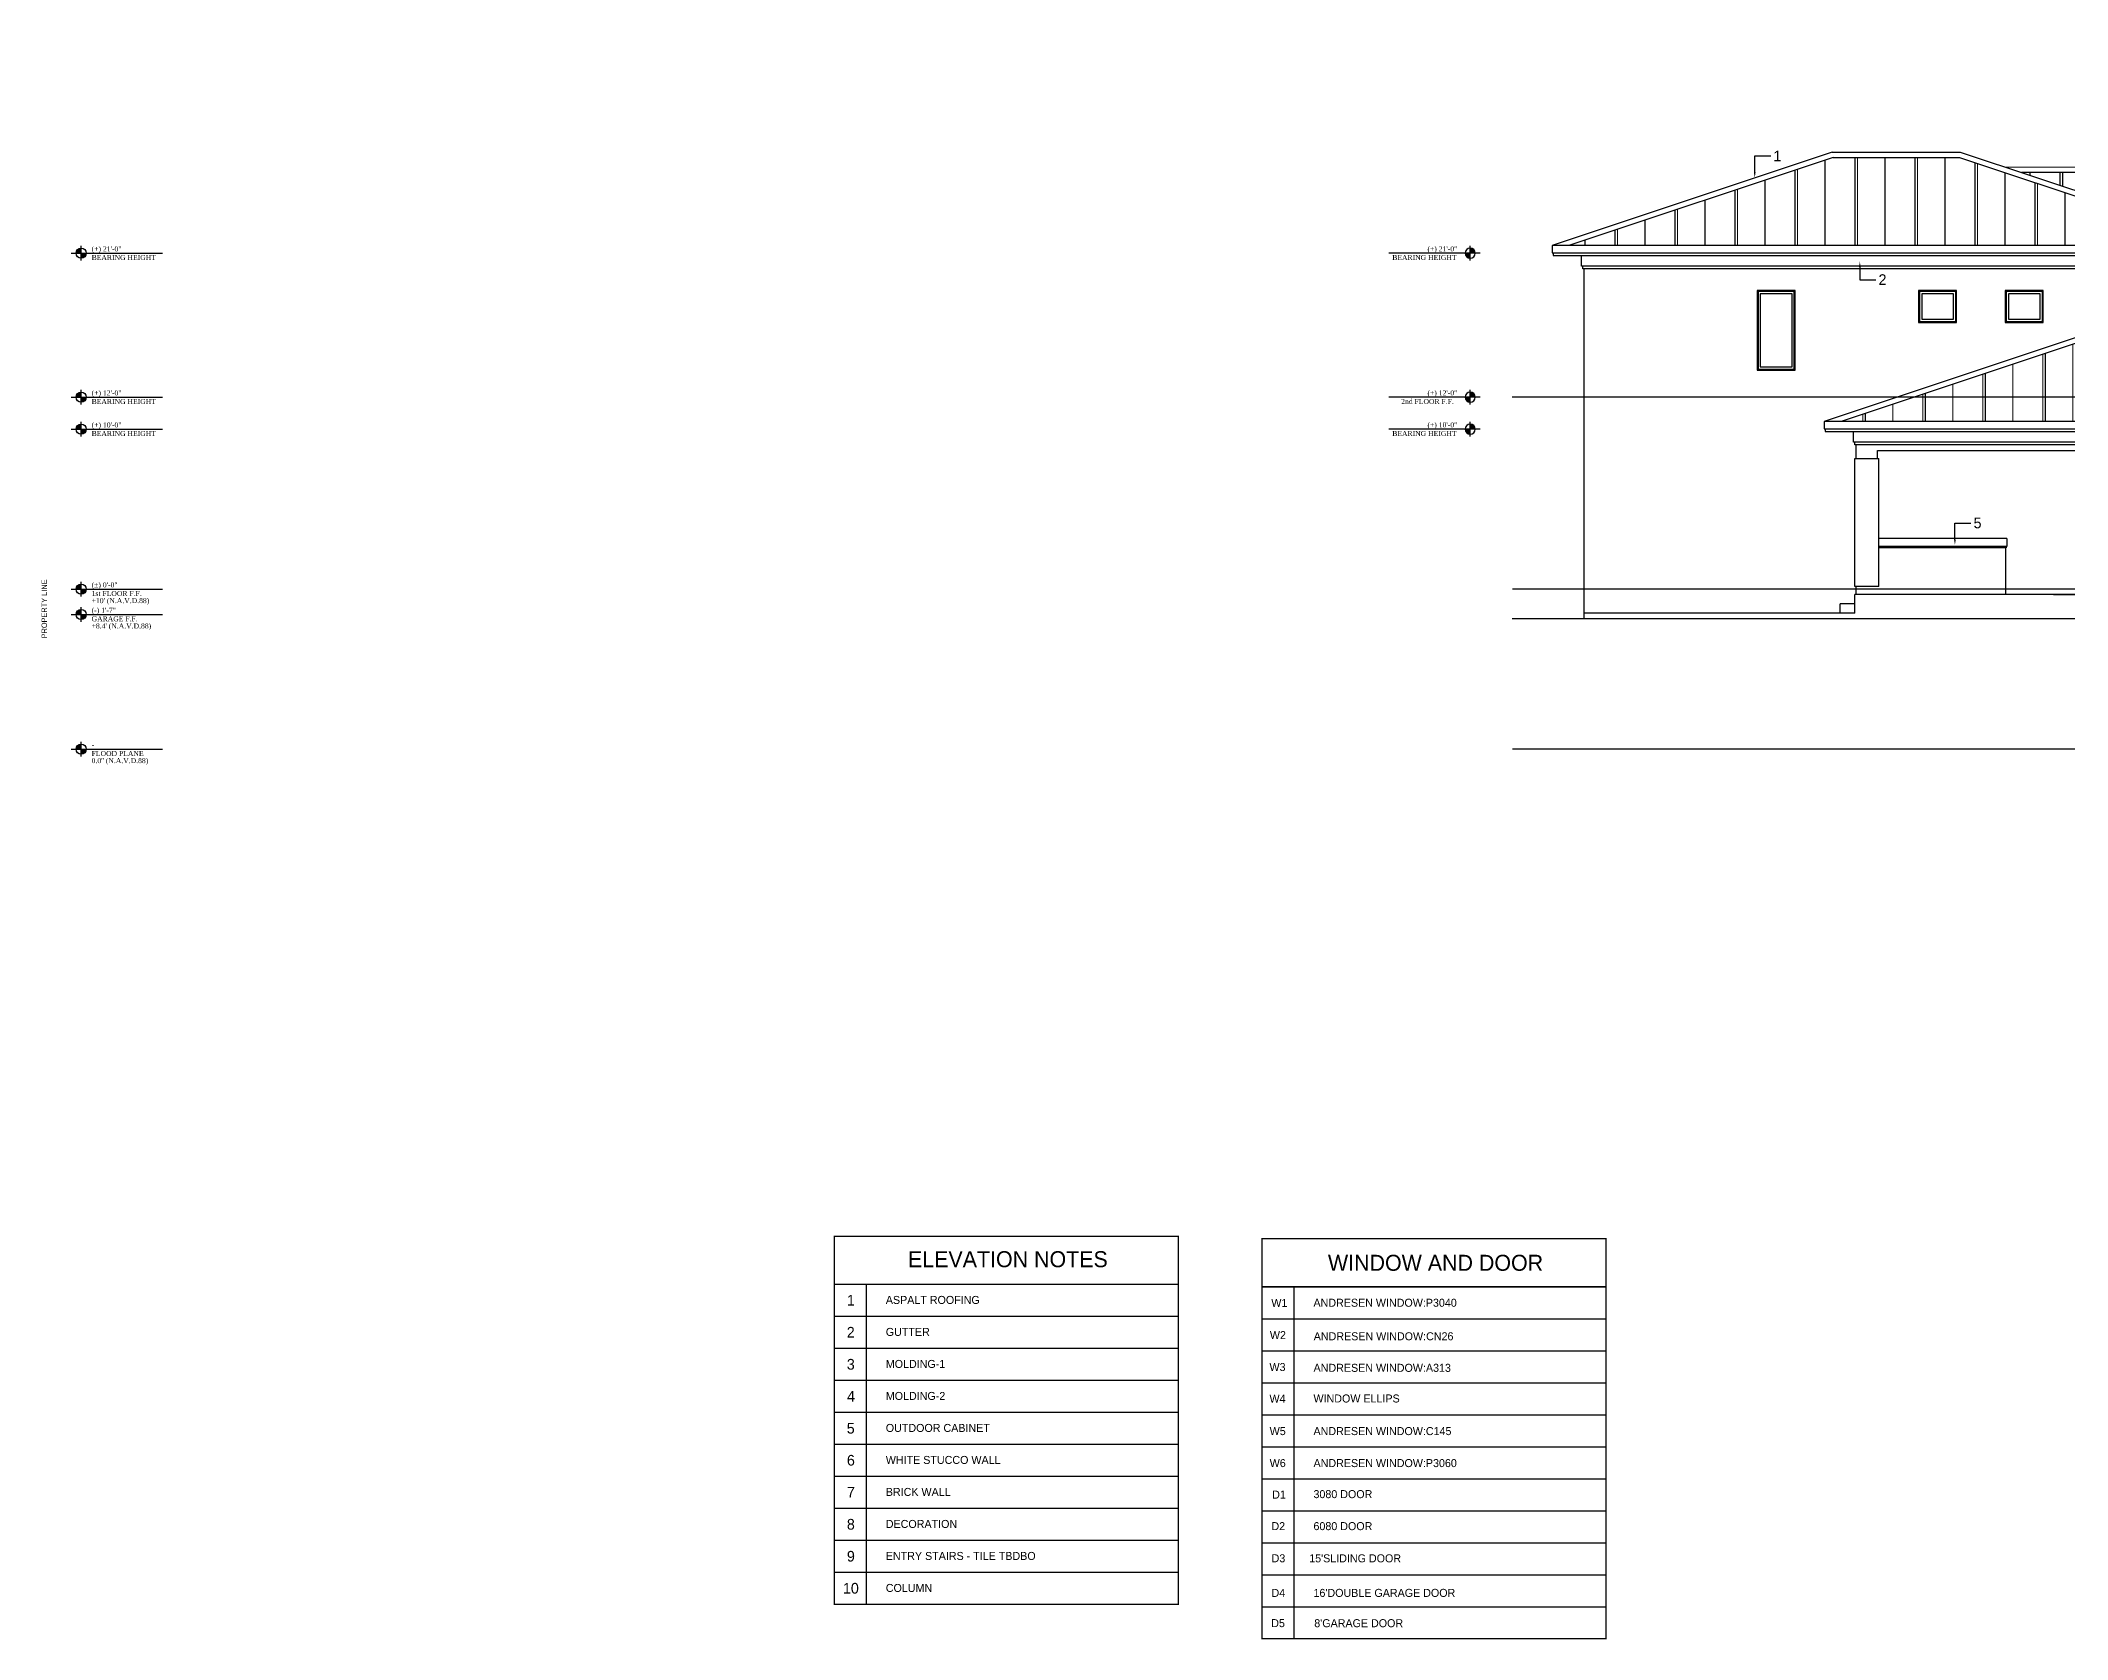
# Model space of a CAD drawing. Header units: inches. Extents: x 0 to 22102, y -19958 to 0.
# Drawn here: x 17028 to 18548, y -9164 to -7965 of the extents above; entities that cross this region are included whole.
import ezdxf
from ezdxf import colors
from ezdxf.entities.mleader import LeaderData, LeaderLine
from ezdxf.enums import TextEntityAlignment as Align
from ezdxf.math import Vec2, Vec3

# ---------------------------------------------------------------- set-up
doc = ezdxf.new("R2010")
doc.units = ezdxf.units.IN
doc.header["$MEASUREMENT"] = 0
doc.linetypes.add('CENTER', pattern=[2, 1.25, -0.25, 0.25, -0.25])
doc.linetypes.add('PHANTOM2', pattern=[1.25, 0.625, -0.125, 0.125, -0.125, 0.125, -0.125])
doc.layers.add('1', color=1, linetype='Continuous', lineweight=0)
for name, color, linetype in [('2', 2, 'Continuous'), ('3', 3, 'Continuous'), ('4', 4, 'Continuous'), ('5', 5, 'Continuous'), ('8', 8, 'Continuous'), ('9', 9, 'Continuous'), ('ELEVATION NOTES', 1, 'Continuous'), ('FINISHED FLOOR', 5, 'CENTER'), ('KEY', 3, 'Continuous'), ('SPATIAL PERCEPTION LINE', 8, 'PHANTOM2')]:
    doc.layers.add(name, color=color, linetype=linetype)
doc.styles.add('ARCHITXT', font='BOOKOS.TTF', dxfattribs={"height": 0.078125})

# ---------------------------------------------------------------- blocks, each defined once
blk = doc.blocks.new('ELEVATION NOTE')
for p, q in [((0, 0), (13, 0)), ((4.7, 0), (4.7, 2.7)), ((5.1, 0), (5.1, 3)), ((5.5, 0), (5.5, 3.2)), ((5.9, 0), (5.9, 3.4)), ((6.2, 0), (6.2, 3.6)), ((6.6, 0), (6.6, 3.7)), ((7, 0), (7, 3.7)), ((7.4, -5.6), (7.4, 5.6)), ((7.7, 0), (68.5, 0)), ((7.7, 0), (7.7, -3.7)), ((8.1, 0), (8.1, -3.7)), ((8.5, 0), (8.5, -3.6)), ((8.9, 0), (8.9, -3.4)), ((9.2, 0), (9.2, -3.2)), ((9.6, 0), (9.6, -3)), ((10, 0), (10, -2.7)), ((10.4, 0), (10.4, -2.2)), ((10.7, 0), (10.7, -1.6)), ((11.1, 0), (11.1, 0))]:
    blk.add_line(p, q)
blk.add_circle((7.4, 0), 3.74)
at = {"style": 'ARCHITXT'}
for p in [(15.3, 10), (15.3, 5.1)]:
    blk.add_attdef('XX', text='', height=3.75, dxfattribs=at).set_placement(p, align=Align.TOP_LEFT)
for p in [(15.3, -6.3), (15.3, -11.6)]:
    blk.add_attdef('XX', text='', height=3.75, dxfattribs=at).set_placement(p, align=Align.BOTTOM_LEFT)
blk = doc.blocks.new('CW12')
for p, q in [((28.4, 24.1), (0, 24.1)), ((0, 24.1), (0, 0)), ((28.4, 0), (28.4, 24.1)), ((0, 0), (28.4, 0))]:
    blk.add_line(p, q)
at = {"color": 5}
for p, q in [((27.8, 23.3), (0.6, 23.3)), ((0.6, 23.3), (0.6, 0.8)), ((26.1, 21.7), (2.3, 21.7)), ((2.3, 21.7), (2.3, 2.5)), ((26.1, 2.5), (26.1, 21.7)), ((27.8, 0.8), (27.8, 23.3)), ((0.6, 0.8), (27.8, 0.8)), ((2.3, 2.5), (26.1, 2.5))]:
    blk.add_line(p, q, dxfattribs=at)
blk = doc.blocks.new('CW15')
for p, q in [((28.4, 59.9), (0, 59.9)), ((0, 59.9), (0, 0)), ((28.4, 0), (28.4, 59.9)), ((0, 0), (28.4, 0))]:
    blk.add_line(p, q)
at = {"color": 5}
for p, q in [((27.8, 59.1), (0.6, 59.1)), ((0.6, 59.1), (0.6, 0.8)), ((26.1, 57.4), (2.3, 57.4)), ((2.3, 57.4), (2.3, 2.5)), ((26.1, 2.5), (26.1, 57.4)), ((27.8, 0.8), (27.8, 59.1)), ((0.6, 0.8), (27.8, 0.8)), ((2.3, 2.5), (26.1, 2.5))]:
    blk.add_line(p, q, dxfattribs=at)

msp = doc.modelspace()

# ---------------------------------------------------------------- hatches: boundary and pattern name
at = {"layer": '1'}
h = msp.add_hatch(dxfattribs=at)
h.set_pattern_fill('ANSI31', color=256, scale=360, angle=45)
h.set_pattern_definition([(90, (14970.615, -8205.418), (-45, 0), [])])
h.paths.add_polyline_path([(18466.93813, -8052.86785), (18372.23635, -8052.86785), (18174.23635, -8118.86785), (18664.93813, -8118.86785)])
h = msp.add_hatch(dxfattribs=at)
h.set_pattern_fill('ANSI31', color=256, scale=180, angle=45)
h.set_pattern_definition([(90, (18529.587, -8198.418), (-22.5, 0), [])])
h.paths.add_polyline_path([(18736.93813, -8250.86785), (18557.58724, -8191.08422), (18378.23635, -8250.86785), (18621.58724, -8250.86785)])
at = {"layer": '2'}
h = msp.add_hatch(dxfattribs=at)
h.set_pattern_fill('ANSI31', color=256, scale=360, angle=45)
h.set_pattern_definition([(90, (18531.587, -8198.418), (-45, 0), [])])
h.paths.add_polyline_path([(18736.93813, -8250.86785), (18557.58724, -8191.08422), (18378.23635, -8250.86785), (18621.58724, -8250.86785)])
at = {"layer": '8'}
h = msp.add_hatch(dxfattribs=at)
h.set_pattern_fill('ANSI31', color=256, scale=180, angle=45)
h.set_pattern_definition([(90, (18343.865, -8097.784), (-22.5, 0), [])])
h.paths.add_polyline_path([(18466.93813, -8052.86785), (18372.23635, -8052.86785), (18174.23635, -8118.86785), (18664.93813, -8118.86785)])
h = msp.add_hatch(dxfattribs=at)
h.set_pattern_fill('ANSI31', color=256, scale=360, angle=45)
h.set_pattern_definition([(90, (18769.587, -8091.75), (-45, 0), [])])
h.paths.add_polyline_path([(18572.93813, -8064.20118), (18513.58724, -8064.20118), (18677.58724, -8118.86785), (18736.93813, -8118.86785)])
at = {"layer": '9'}
h = msp.add_hatch(dxfattribs=at)
h.set_pattern_fill('ANSI31', color=256, scale=180, angle=45)
h.set_pattern_definition([(90, (18767.587, -8091.75), (-22.5, 0), [])])
h.paths.add_polyline_path([(18572.93813, -8064.20118), (18513.58724, -8064.20118), (18677.58724, -8118.86785), (18736.93813, -8118.86785)])

# ---------------------------------------------------------------- linework, layer by layer
msp.add_line((18131.58724, -8398.69703), (19697.58724, -8398.69703))
at = {"layer": '1'}
msp.add_line((18573.58724, -8060.20118), (18501.58724, -8060.20118), dxfattribs=at)
at = {"layer": '2'}
for p, q in [((18372.23635, -8052.86785), (18174.23635, -8118.86785)), ((18372.23635, -8052.86785), (18466.93813, -8052.86785)), ((18466.93813, -8052.86785), (18664.93813, -8118.86785)), ((18557.58724, -8191.08422), (18378.23635, -8250.86785))]:
    msp.add_line(p, q, dxfattribs=at)
at = {"layer": '3'}
for p, q in [((18371.58724, -8048.86785), (18161.58724, -8118.86785)), ((18371.58724, -8048.86785), (18467.58724, -8048.86785)), ((18467.58724, -8048.86785), (18677.58724, -8118.86785)), ((18677.58724, -8118.86785), (18161.58724, -8118.86785)), ((18161.58724, -8118.86785), (18161.58724, -8124.36785)), ((18161.58724, -8124.36785), (18162.33724, -8124.36785)), ((18162.33724, -8124.36785), (18162.33724, -8126.36785)), ((18162.33724, -8126.36785), (18676.83724, -8126.36785)), ((18183.58724, -8134.36785), (18183.58724, -8126.36785)), ((18184.58724, -8134.36785), (18183.58724, -8134.36785)), ((18184.58724, -8136.36785), (18184.58724, -8134.36785)), ((18654.58724, -8136.36785), (18184.58724, -8136.36785)), ((18185.58724, -8394.69703), (18185.58724, -8136.36785))]:
    msp.add_line(p, q, dxfattribs=at)
at = {"layer": '4'}
for p, q in [((18557.58724, -8186.86785), (18365.58724, -8250.86785)), ((18365.58724, -8250.86785), (18365.58724, -8256.36785)), ((18749.58724, -8250.86785), (18365.58724, -8250.86785)), ((18365.58724, -8256.36785), (18366.33724, -8256.36785)), ((18366.33724, -8256.36785), (18366.33724, -8258.36785)), ((18366.33724, -8258.36785), (18748.83724, -8258.36785)), ((18387.58724, -8266.36785), (18387.58724, -8258.36785)), ((18388.58724, -8266.36785), (18387.58724, -8266.36785)), ((18388.58724, -8268.36785), (18388.58724, -8266.36785)), ((18726.58724, -8268.36785), (18388.58724, -8268.36785)), ((18388.58724, -8278.69703), (18406.58724, -8278.69703)), ((18388.58724, -8374.69703), (18388.58724, -8278.69703)), ((18389.58724, -8278.69703), (18389.58724, -8268.36785)), ((18405.58724, -8278.69703), (18405.58724, -8272.69703)), ((18405.58724, -8272.69703), (18555.58724, -8272.69703)), ((18406.58724, -8374.69703), (18406.58724, -8278.69703)), ((18502.58724, -8338.69703), (18406.58724, -8338.69703)), ((18502.58724, -8338.69703), (18502.58724, -8344.69703)), ((18501.58724, -8345.69703), (18406.58724, -8345.69703)), ((18502.08724, -8345.69703), (18501.58724, -8345.69703)), ((18501.58724, -8345.69703), (18501.58724, -8380.69703)), ((18502.58724, -8344.69703), (18502.08724, -8344.69703)), ((18502.08724, -8344.69703), (18502.08724, -8345.69703)), ((18377.58724, -8394.69703), (18377.58724, -8387.69703)), ((18388.58724, -8387.69703), (18377.58724, -8387.69703)), ((18406.58724, -8374.69703), (18388.58724, -8374.69703)), ((18388.58724, -8394.69703), (18388.58724, -8380.69703)), ((18577.58724, -8380.69703), (18388.58724, -8380.69703)), ((18389.58724, -8380.69703), (18389.58724, -8374.69703)), ((18537.58724, -8380.69703), (18709.58724, -8380.69703)), ((18185.58724, -8398.69703), (18185.58724, -8394.69703)), ((18388.58724, -8394.69703), (18185.58724, -8394.69703))]:
    msp.add_line(p, q, dxfattribs=at)
at = {"layer": '5'}
for p, q in [((18162.33724, -8124.36785), (18676.83724, -8124.36785)), ((18654.58724, -8134.36785), (18184.58724, -8134.36785)), ((18366.33724, -8256.36785), (18748.83724, -8256.36785)), ((18726.58724, -8266.36785), (18388.58724, -8266.36785)), ((18502.08724, -8344.69703), (18406.58724, -8344.69703))]:
    msp.add_line(p, q, dxfattribs=at)
at = {"layer": '8'}
msp.add_line((18572.93813, -8064.20118), (18513.58724, -8064.20118), dxfattribs=at)
at = {"layer": 'FINISHED FLOOR'}
for p, q in [((18734.5318, -8232.69703), (18131.58724, -8232.69703)), ((19709.58724, -8376.69703), (18131.58724, -8376.69703)), ((19709.58724, -8496.69703), (18131.58724, -8496.69703))]:
    msp.add_line(p, q, dxfattribs=at)
at = {"layer": 'KEY', "color": 2}
for p, q in [((17647.38692, -8898.01242), (17647.38692, -9138.01242)), ((17944.04306, -8899.90253), (18202.01586, -8899.90253)), ((17968.04306, -8899.90253), (17968.04306, -9163.90253)), ((17623.38692, -8922.01242), (17881.35973, -8922.01242)), ((17944.04306, -8923.90253), (18202.01586, -8923.90253)), ((17623.38692, -8946.01242), (17881.35973, -8946.01242)), ((17944.04306, -8947.90253), (18202.01586, -8947.90253)), ((17623.38692, -8970.01242), (17881.35973, -8970.01242)), ((17944.04306, -8971.90253), (18202.01586, -8971.90253)), ((17623.38692, -8994.01242), (17881.35973, -8994.01242)), ((17944.04306, -8995.90253), (18202.01586, -8995.90253)), ((17623.38692, -9018.01242), (17881.35973, -9018.01242)), ((17944.04306, -9019.90253), (18202.01586, -9019.90253)), ((17623.38692, -9042.01242), (17881.35973, -9042.01242)), ((17944.04306, -9043.90253), (18202.01586, -9043.90253)), ((17623.38692, -9066.01242), (17881.35973, -9066.01242)), ((17944.04306, -9067.90253), (18202.01586, -9067.90253)), ((17623.38692, -9090.01242), (17881.35973, -9090.01242)), ((17944.04306, -9091.90253), (18202.01586, -9091.90253)), ((17623.38692, -9114.01242), (17881.35973, -9114.01242)), ((17944.04306, -9115.90253), (18202.01586, -9115.90253)), ((17944.04306, -9139.90253), (18202.01586, -9139.90253))]:
    msp.add_line(p, q, dxfattribs=at)
at = {"layer": 'KEY', "color": 4, "const_width": 1}
for points in [[(17623.38692, -8898.01242), (17881.35973, -8898.01242), (17881.35973, -8862.01242), (17623.38692, -8862.01242), (17623.38692, -9138.01242), (17881.35973, -9138.01242), (17881.35973, -8898.01242)], [(17944.04306, -8899.90253), (18202.01586, -8899.90253), (18202.01586, -8863.90253), (17944.04306, -8863.90253), (17944.04306, -9163.90253), (18202.01586, -9163.90253), (18202.01586, -8899.90253)]]:
    msp.add_lwpolyline(points, dxfattribs=at)

# ---------------------------------------------------------------- block references
at = {"layer": '3'}
for name, p in [('CW15', (18315.39974, -8212.57203)), ('CW12', (18436.39974, -8176.82203)), ('CW12', (18501.39974, -8176.82203))]:
    msp.add_blockref(name, p, dxfattribs=at)
at = {"layer": 'ELEVATION NOTES'}
ref = msp.add_blockref('ELEVATION NOTE', (17051.29544, -8124.69703), dxfattribs=at)
ref.add_attrib('XX', '(+) 21\'-0"', dxfattribs={"layer": '0', "height": 3.75, "style": 'ARCHITXT'}).set_placement((17066.55688, -8119.64501), align=Align.TOP_LEFT)
ref.add_attrib('XX', 'BEARING HEIGHT', dxfattribs={"layer": '0', "height": 3.75, "style": 'ARCHITXT'}).set_placement((17066.55688, -8130.95151), align=Align.BOTTOM_LEFT)
ref = msp.add_blockref('ELEVATION NOTE', (18107.58724, -8124.69703), dxfattribs=dict(at, xscale=-1))
ref.add_attrib('XX', '(+) 21\'-0"', dxfattribs={"layer": '0', "height": 3.75, "style": 'ARCHITXT'}).set_placement((18068.13225, -8119.64501), align=Align.TOP_LEFT)
ref.add_attrib('XX', 'BEARING HEIGHT', dxfattribs={"layer": '0', "height": 3.75, "style": 'ARCHITXT'}).set_placement((18041.73709, -8130.95151), align=Align.BOTTOM_LEFT)
ref = msp.add_blockref('ELEVATION NOTE', (17051.29544, -8232.69703), dxfattribs=at)
ref.add_attrib('XX', '(+) 12\'-0"', dxfattribs={"layer": '0', "height": 3.75, "style": 'ARCHITXT'}).set_placement((17066.55688, -8227.64501), align=Align.TOP_LEFT)
ref.add_attrib('XX', 'BEARING HEIGHT', dxfattribs={"layer": '0', "height": 3.75, "style": 'ARCHITXT'}).set_placement((17066.55688, -8238.95151), align=Align.BOTTOM_LEFT)
ref = msp.add_blockref('ELEVATION NOTE', (18107.58724, -8232.69703), dxfattribs=dict(at, xscale=-1))
ref.add_attrib('XX', '(+) 12\'-0"', dxfattribs={"layer": '0', "height": 3.75, "style": 'ARCHITXT'}).set_placement((18068.13225, -8227.64501), align=Align.TOP_LEFT)
ref.add_attrib('XX', '2nd FLOOR F.F.', dxfattribs={"layer": '0', "height": 3.75, "style": 'ARCHITXT'}).set_placement((18048.44139, -8238.95151), align=Align.BOTTOM_LEFT)
ref = msp.add_blockref('ELEVATION NOTE', (17051.29544, -8256.69703), dxfattribs=at)
ref.add_attrib('XX', '(+) 10\'-0"', dxfattribs={"layer": '0', "height": 3.75, "style": 'ARCHITXT'}).set_placement((17066.55688, -8251.64501), align=Align.TOP_LEFT)
ref.add_attrib('XX', 'BEARING HEIGHT', dxfattribs={"layer": '0', "height": 3.75, "style": 'ARCHITXT'}).set_placement((17066.55688, -8262.95151), align=Align.BOTTOM_LEFT)
ref = msp.add_blockref('ELEVATION NOTE', (18107.58724, -8256.69703), dxfattribs=dict(at, xscale=-1))
ref.add_attrib('XX', '(+) 10\'-0"', dxfattribs={"layer": '0', "height": 3.75, "style": 'ARCHITXT'}).set_placement((18068.13225, -8251.64501), align=Align.TOP_LEFT)
ref.add_attrib('XX', 'BEARING HEIGHT', dxfattribs={"layer": '0', "height": 3.75, "style": 'ARCHITXT'}).set_placement((18041.73709, -8262.95151), align=Align.BOTTOM_LEFT)
ref = msp.add_blockref('ELEVATION NOTE', (17051.29544, -8376.69703), dxfattribs=at)
ref.add_attrib('XX', '(%%p) 0\'-0"', dxfattribs={"layer": '0', "height": 3.75, "style": 'ARCHITXT'}).set_placement((17066.55688, -8371.64501), align=Align.TOP_LEFT)
ref.add_attrib('XX', '1st FLOOR F.F.', dxfattribs={"layer": '0', "height": 3.75, "style": 'ARCHITXT'}).set_placement((17066.55688, -8382.95151), align=Align.BOTTOM_LEFT)
ref.add_attrib('XX', "+10' (N.A.V.D.88)", dxfattribs={"layer": '0', "height": 3.75, "style": 'ARCHITXT'}).set_placement((17066.55688, -8388.30532), align=Align.BOTTOM_LEFT)
ref = msp.add_blockref('ELEVATION NOTE', (17051.29544, -8395.69703), dxfattribs=at)
ref.add_attrib('XX', '(-) 1\'-7"', dxfattribs={"layer": '0', "height": 3.75, "style": 'ARCHITXT'}).set_placement((17066.55688, -8390.64501), align=Align.TOP_LEFT)
ref.add_attrib('XX', 'GARAGE F.F.', dxfattribs={"layer": '0', "height": 3.75, "style": 'ARCHITXT'}).set_placement((17066.55688, -8401.95151), align=Align.BOTTOM_LEFT)
ref.add_attrib('XX', "+8.4' (N.A.V.D.88)", dxfattribs={"layer": '0', "height": 3.75, "style": 'ARCHITXT'}).set_placement((17066.55688, -8407.30532), align=Align.BOTTOM_LEFT)
ref = msp.add_blockref('ELEVATION NOTE', (17051.29544, -8496.69703), dxfattribs=at)
ref.add_attrib('XX', '-', dxfattribs={"layer": '0', "height": 3.75, "style": 'ARCHITXT'}).set_placement((17066.55688, -8491.64501), align=Align.TOP_LEFT)
ref.add_attrib('XX', 'FLOOD PLANE', dxfattribs={"layer": '0', "height": 3.75, "style": 'ARCHITXT'}).set_placement((17066.55688, -8502.95151), align=Align.BOTTOM_LEFT)
ref.add_attrib('XX', "0.0'' (N.A.V.D.88)", dxfattribs={"layer": '0', "height": 3.75, "style": 'ARCHITXT'}).set_placement((17066.55688, -8508.30532), align=Align.BOTTOM_LEFT)

# ---------------------------------------------------------------- texts
at = {"layer": 'KEY'}
for s, width, insert, char_height, attachment_point in [('\\pxqc;ELEVATION NOTES', 204.9745198, (17753.536, -8879.28646), 12, 5), ('\\pxqc;{\\Ftxt|c129;WINDOW AND DOOR}', 204.9745198, (18074.19214, -8881.99039), 12, 5), ('{\\Ftxt|c129;ASPALT} ROOFING', 207.0677202, (17662.01248, -8909.8004), 6, 4), ('{\\Ftxt|c129;W1}', 11.2221204, (17951.06394, -8911.99324), 6, 4), ('{\\Ftxt|c129;ANDRESEN WINDOW:P3040}', 207.0677202, (17982.66862, -8911.90285), 6, 4), ('\\pxql;{\\Ftxt|c129;GUTTER}', 207.0677202, (17662.01248, -8933.8004), 6, 4), ('{\\Ftxt|c129;W2}', 207.0677202, (17949.97492, -8936.09652), 6, 4), ('{\\Ftxt|c129;ANDRESEN WINDOW:CN26}', 207.0677202, (17982.86131, -8937.05343), 6, 4), ('\\pxql;{\\Ftxt|c129;MOLDING-1}', 207.0677202, (17662.01248, -8957.8004), 6, 4), ('{\\Ftxt|c129;W3}', 13.9917953, (17949.68852, -8960.14077), 6, 4), ('{\\Ftxt|c129;ANDRESEN WINDOW:A313}', 207.0677202, (17982.73382, -8960.71832), 6, 4), ('\\pxql;{\\Ftxt|c129;MOLDING-2}', 207.0677202, (17662.01248, -8981.8004), 6, 4), ('{\\Ftxt|c129;W4}', 12.3484117, (17949.68612, -8983.80214), 6, 4), ('{\\Ftxt|c129;WINDOW ELLIPS}', 207.0677202, (17982.6815, -8983.71144), 6, 4), ('\\pxql;{\\Ftxt|c129;OUTDOOR CABINET}', 207.0677202, (17662.01248, -9005.8004), 6, 4), ('{\\Ftxt|c129;W5}', 207.0677202, (17949.82786, -9008.16582), 6, 4), ('{\\Ftxt|c129;ANDRESEN WINDOW:C145}', 207.0677202, (17982.6815, -9008.16521), 6, 4), ('\\pxql;{\\Ftxt|c129;WHITE STUCCO WALL}', 207.0677202, (17662.01248, -9029.8004), 6, 4), ('{\\Ftxt|c129;W6}', 207.0677202, (17949.85207, -9032.15884), 6, 4), ('{\\Ftxt|c129;ANDRESEN WINDOW:P3060}', 207.0677202, (17982.70572, -9032.15823), 6, 4), ('\\pxql;{\\Ftxt|c129;BRICK WALL}', 207.0677202, (17662.01248, -9053.8004), 6, 4), ('{\\Ftxt|c129;D1}', 9.2970353, (17951.69106, -9055.74536), 6, 4), ('\\pxql;{\\Ftxt|c129;3080 DOOR }', 207.0677202, (17982.66862, -9055.4451), 6, 4), ('\\pxql;{\\Ftxt|c129;DECORATION}', 207.0677202, (17662.01248, -9077.8004), 6, 4), ('{\\Ftxt|c129;D2}', 9.2970353, (17951.16057, -9079.4022), 6, 4), ('\\pxql;{\\Ftxt|c129;6080 DOOR}', 207.0677202, (17982.66862, -9079.4451), 6, 4), ('\\pxql;ENTRY STAIRS - TILE TBDBO', 207.0677202, (17662.01248, -9101.8004), 6, 4), ('{\\Ftxt|c129;D3}', 9.2970353, (17951.28966, -9103.5499), 6, 4), ("\\pxql;{\\Ftxt|c129; 15'SLIDING DOOR}", 207.0677202, (17977.2404, -9103.5928), 6, 4), ('\\pxql;{\\Ftxt|c129;COLUMN}', 207.0677202, (17662.01248, -9125.8004), 6, 4), ('{\\Ftxt|c129;D4}', 9.2970353, (17951.18605, -9129.47061), 6, 4), ("\\pxql;{\\Ftxt|c129;16'DOUBLE GARAGE DOOR}", 207.0677202, (17982.69409, -9129.51352), 6, 4), ('{\\Ftxt|c129;D5}', 9.2970353, (17951.01305, -9152.19864), 6, 4), ("\\pxql;{\\Ftxt|c129;8'GARAGE DOOR}", 207.0677202, (17983.26774, -9152.24154), 6, 4)]:
    msp.add_mtext_dynamic_manual_height_columns(s, width=width, gutter_width=0.3125, heights=[0], dxfattribs=dict(at, insert=insert, char_height=char_height, attachment_point=attachment_point))
at = {"layer": 'SPATIAL PERCEPTION LINE', "insert": (17029.0175, -8413.62807), "char_height": 4, "attachment_point": 1, "rotation": 90}
msp.add_mtext_dynamic_manual_height_columns('PROPERTY LINE', width=98.3294305, gutter_width=0.3125, heights=[0], dxfattribs=at)

# ---------------------------------------------------------------- leaders
at = {"layer": 'KEY'}
ml = msp.add_multileader_mtext('Standard', dxfattribs=at)
ml.set_content('1', color=256)
ml.set_leader_properties()
ml.build(insert=Vec2(0, 0))
ml.multileader.update_dxf_attribs({"has_text_frame": 1, "text_left_attachment_type": 2, "text_right_attachment_type": 2, "dogleg_length": 12})
ctx = ml.context
ctx.base_point, ctx.char_height, ctx.plane_origin = Vec3(17631.94318, -8909.9939), 8, Vec3(17619.94318, -8934.14664)
ctx.left_attachment, ctx.right_attachment, ctx.text_align_type = 2, 2, 1
notes = []
notes.append((ctx, [(0, (0, 0, 0), (0, 0), (1, 0), 1, [])]))
ctx.mtext.insert, ctx.mtext.alignment, ctx.mtext.flow_direction = Vec3(17635.83279, -8905.9939), 2, 5
ml = msp.add_multileader_mtext('Standard', dxfattribs=at)
ml.set_content('4', color=256)
ml.set_leader_properties()
ml.build(insert=Vec2(0, 0))
ml.multileader.update_dxf_attribs({"has_text_frame": 1, "text_left_attachment_type": 2, "text_right_attachment_type": 2, "dogleg_length": 12})
ctx = ml.context
ctx.base_point, ctx.char_height, ctx.plane_origin = Vec3(17630.8163, -8981.9939), 8, Vec3(17616.92669, -9006.14664)
ctx.left_attachment, ctx.right_attachment, ctx.text_align_type = 2, 2, 1
notes.append((ctx, [(0, (0, 0, 0), (0, 0), (1, 0), 1, [])]))
ctx.mtext.insert, ctx.mtext.alignment, ctx.mtext.flow_direction = Vec3(17635.93315, -8977.9939), 2, 5
ml = msp.add_multileader_mtext('Standard', dxfattribs=at)
ml.set_content('5', color=256)
ml.set_leader_properties()
ml.build(insert=Vec2(0, 0))
ml.multileader.update_dxf_attribs({"has_text_frame": 1, "text_left_attachment_type": 2, "text_right_attachment_type": 2, "dogleg_length": 12})
ctx = ml.context
ctx.base_point, ctx.char_height, ctx.plane_origin = Vec3(17630.8163, -9006.20322), 8, Vec3(17616.92669, -9030.14664)
ctx.left_attachment, ctx.right_attachment, ctx.text_align_type = 2, 2, 1
notes.append((ctx, [(0, (0, 0, 0), (0, 0), (1, 0), 1, [])]))
ctx.mtext.insert, ctx.mtext.alignment, ctx.mtext.flow_direction = Vec3(17635.69802, -9001.9939), 2, 5
ml = msp.add_multileader_mtext('Standard', dxfattribs=at)
ml.set_content('6', color=256)
ml.set_leader_properties()
ml.build(insert=Vec2(0, 0))
ml.multileader.update_dxf_attribs({"has_text_frame": 1, "text_left_attachment_type": 2, "text_right_attachment_type": 2, "dogleg_length": 12})
ctx = ml.context
ctx.base_point, ctx.char_height, ctx.plane_origin = Vec3(17630.8163, -9030.13727), 8, Vec3(17616.92669, -9054.14664)
ctx.left_attachment, ctx.right_attachment, ctx.text_align_type = 2, 2, 1
notes.append((ctx, [(0, (0, 0, 0), (0, 0), (1, 0), 1, [])]))
ctx.mtext.insert, ctx.mtext.alignment, ctx.mtext.flow_direction = Vec3(17635.83279, -9025.9939), 2, 5
ml = msp.add_multileader_mtext('Standard', dxfattribs=at)
ml.set_content('7', color=256)
ml.set_leader_properties()
ml.build(insert=Vec2(0, 0))
ml.multileader.update_dxf_attribs({"has_text_frame": 1, "text_left_attachment_type": 2, "text_right_attachment_type": 2, "dogleg_length": 12})
ctx = ml.context
ctx.base_point, ctx.char_height, ctx.plane_origin = Vec3(17630.8163, -9054.14014), 8, Vec3(17616.92669, -9078.14664)
ctx.left_attachment, ctx.right_attachment, ctx.text_align_type = 2, 2, 1
notes.append((ctx, [(0, (0, 0, 0), (0, 0), (1, 0), 1, [])]))
ctx.mtext.insert, ctx.mtext.alignment, ctx.mtext.flow_direction = Vec3(17635.86146, -9049.9939), 2, 5
ml = msp.add_multileader_mtext('Standard', dxfattribs=at)
ml.set_content('8', color=256)
ml.set_leader_properties()
ml.build(insert=Vec2(0, 0))
ml.multileader.update_dxf_attribs({"has_text_frame": 1, "text_left_attachment_type": 2, "text_right_attachment_type": 2, "dogleg_length": 12})
ctx = ml.context
ctx.base_point, ctx.char_height, ctx.plane_origin = Vec3(17630.8163, -9078.13154), 8, Vec3(17616.92669, -9102.14664)
ctx.left_attachment, ctx.right_attachment, ctx.text_align_type = 2, 2, 1
notes.append((ctx, [(0, (0, 0, 0), (0, 0), (1, 0), 1, [])]))
ctx.mtext.insert, ctx.mtext.alignment, ctx.mtext.flow_direction = Vec3(17635.79838, -9073.9939), 2, 5
ml = msp.add_multileader_mtext('Standard', dxfattribs=at)
ml.set_content('9', color=256)
ml.set_leader_properties()
ml.build(insert=Vec2(0, 0))
ml.multileader.update_dxf_attribs({"has_text_frame": 1, "text_left_attachment_type": 2, "text_right_attachment_type": 2, "dogleg_length": 12})
ctx = ml.context
ctx.base_point, ctx.char_height, ctx.plane_origin = Vec3(17630.8163, -9102.13154), 8, Vec3(17616.92669, -9126.14664)
ctx.left_attachment, ctx.right_attachment, ctx.text_align_type = 2, 2, 1
notes.append((ctx, [(0, (0, 0, 0), (0, 0), (1, 0), 1, [])]))
ctx.mtext.insert, ctx.mtext.alignment, ctx.mtext.flow_direction = Vec3(17635.83279, -9097.9939), 2, 5
ml = msp.add_multileader_mtext('Standard', dxfattribs=at)
ml.set_content('10', color=256)
ml.set_leader_properties()
ml.build(insert=Vec2(0, 0))
ml.multileader.update_dxf_attribs({"has_text_frame": 1, "text_left_attachment_type": 2, "text_right_attachment_type": 2, "dogleg_length": 12})
ctx = ml.context
ctx.base_point, ctx.char_height, ctx.plane_origin = Vec3(17627.82849, -9126.13154), 8, Vec3(17613.93888, -9150.14664)
ctx.left_attachment, ctx.right_attachment, ctx.text_align_type = 2, 2, 1
notes.append((ctx, [(0, (0, 0, 0), (0, 0), (1, 0), 1, [])]))
ctx.mtext.insert, ctx.mtext.alignment, ctx.mtext.flow_direction = Vec3(17635.83279, -9121.9939), 2, 5
ml = msp.add_multileader_mtext('Standard', dxfattribs=at)
ml.set_content('2', color=256)
ml.set_leader_properties()
ml.build(insert=Vec2(0, 0))
ml.multileader.update_dxf_attribs({"has_text_frame": 1, "text_left_attachment_type": 2, "text_right_attachment_type": 2, "dogleg_length": 12})
ctx = ml.context
ctx.base_point, ctx.char_height, ctx.plane_origin = Vec3(17630.8163, -8934.20322), 8, Vec3(17616.92669, -8958.14664)
ctx.left_attachment, ctx.right_attachment, ctx.text_align_type = 2, 2, 1
notes.append((ctx, [(0, (0, 0, 0), (0, 0), (1, 0), 1, [])]))
ctx.mtext.insert, ctx.mtext.alignment, ctx.mtext.flow_direction = Vec3(17635.73243, -8929.9939), 2, 5
ml = msp.add_multileader_mtext('Standard', dxfattribs=at)
ml.set_content('3', color=256)
ml.set_leader_properties()
ml.build(insert=Vec2(0, 0))
ml.multileader.update_dxf_attribs({"has_text_frame": 1, "text_left_attachment_type": 2, "text_right_attachment_type": 2, "dogleg_length": 12})
ctx = ml.context
ctx.base_point, ctx.char_height, ctx.plane_origin = Vec3(17630.8163, -8958.13154), 8, Vec3(17616.92669, -8982.14664)
ctx.left_attachment, ctx.right_attachment, ctx.text_align_type = 2, 2, 1
notes.append((ctx, [(0, (0, 0, 0), (0, 0), (1, 0), 1, [])]))
ctx.mtext.insert, ctx.mtext.alignment, ctx.mtext.flow_direction = Vec3(17635.77544, -8953.9939), 2, 5
ml = msp.add_multileader_mtext('Standard', dxfattribs=at)
ml.set_content('1', color=256)
ml.set_leader_properties()
ml.build(insert=Vec2(0, 0))
ml.multileader.update_dxf_attribs({"has_text_frame": 1, "text_left_attachment_type": 2, "text_right_attachment_type": 2, "dogleg_length": 12})
ctx = ml.context
ctx.base_point, ctx.char_height, ctx.plane_origin = Vec3(18325.51547, -8051.82236), 8, Vec3(18313.51547, -8056.04176)
ctx.left_attachment, ctx.right_attachment = 2, 2
notes.append((ctx, [(0, (1, 1, 0), (18313.51547, -8051.82236), (1, 0), 12, [(0, [(18313.51547, -8068.04176)], 0, [])])]))
ctx.mtext.insert, ctx.mtext.flow_direction = Vec3(18327.51547, -8047.82236), 5
ml = msp.add_multileader_mtext('Standard', dxfattribs=at)
ml.set_content('2', color=256)
ml.set_leader_properties()
ml.build(insert=Vec2(0, 0))
ml.multileader.update_dxf_attribs({"has_text_frame": 1, "text_left_attachment_type": 2, "text_right_attachment_type": 2, "dogleg_length": 12})
ctx = ml.context
ctx.base_point, ctx.char_height, ctx.plane_origin = Vec3(18404.32995, -8144.74933), 8, Vec3(18152.32995, -8148.96872)
ctx.left_attachment, ctx.right_attachment = 2, 2
notes.append((ctx, [(0, (1, 1, 0), (18392.32995, -8144.74933), (1, 0), 12, [(0, [(18392.32995, -8131.10108)], 0, [])])]))
ctx.mtext.insert, ctx.mtext.flow_direction = Vec3(18406.32995, -8140.54001), 5
ml = msp.add_multileader_mtext('Standard', dxfattribs=at)
ml.set_content('5', color=256)
ml.set_leader_properties()
ml.build(insert=Vec2(0, 0))
ml.multileader.update_dxf_attribs({"has_text_frame": 1, "text_left_attachment_type": 2, "text_right_attachment_type": 2, "dogleg_length": 12})
ctx = ml.context
ctx.base_point, ctx.char_height, ctx.plane_origin = Vec3(18475.60302, -8327.24736), 8, Vec3(18463.60302, -8343.46675)
ctx.left_attachment, ctx.right_attachment = 2, 2
notes.append((ctx, [(0, (1, 1, 0), (18463.60302, -8327.24736), (1, 0), 12, [(0, [(18463.60302, -8343.46675)], 0, [])])]))
ctx.mtext.insert, ctx.mtext.flow_direction = Vec3(18477.60302, -8323.03804), 5
for ctx, leaders in notes:
    for number, flags, end, landing, length, lines in leaders:
        leader = LeaderData()
        leader.index, (leader.has_last_leader_line, leader.has_dogleg_vector, leader.attachment_direction) = number, flags
        leader.last_leader_point, leader.dogleg_vector, leader.dogleg_length = Vec3(end), Vec3(landing), length
        for number, points, colour, breaks in lines:
            line = LeaderLine()
            line.index, line.vertices, line.color, line.breaks = number, Vec3.list(points), colors.encode_raw_color(colour), breaks
            leader.lines.append(line)
        ctx.leaders.append(leader)

doc.saveas('drawing.dxf')
